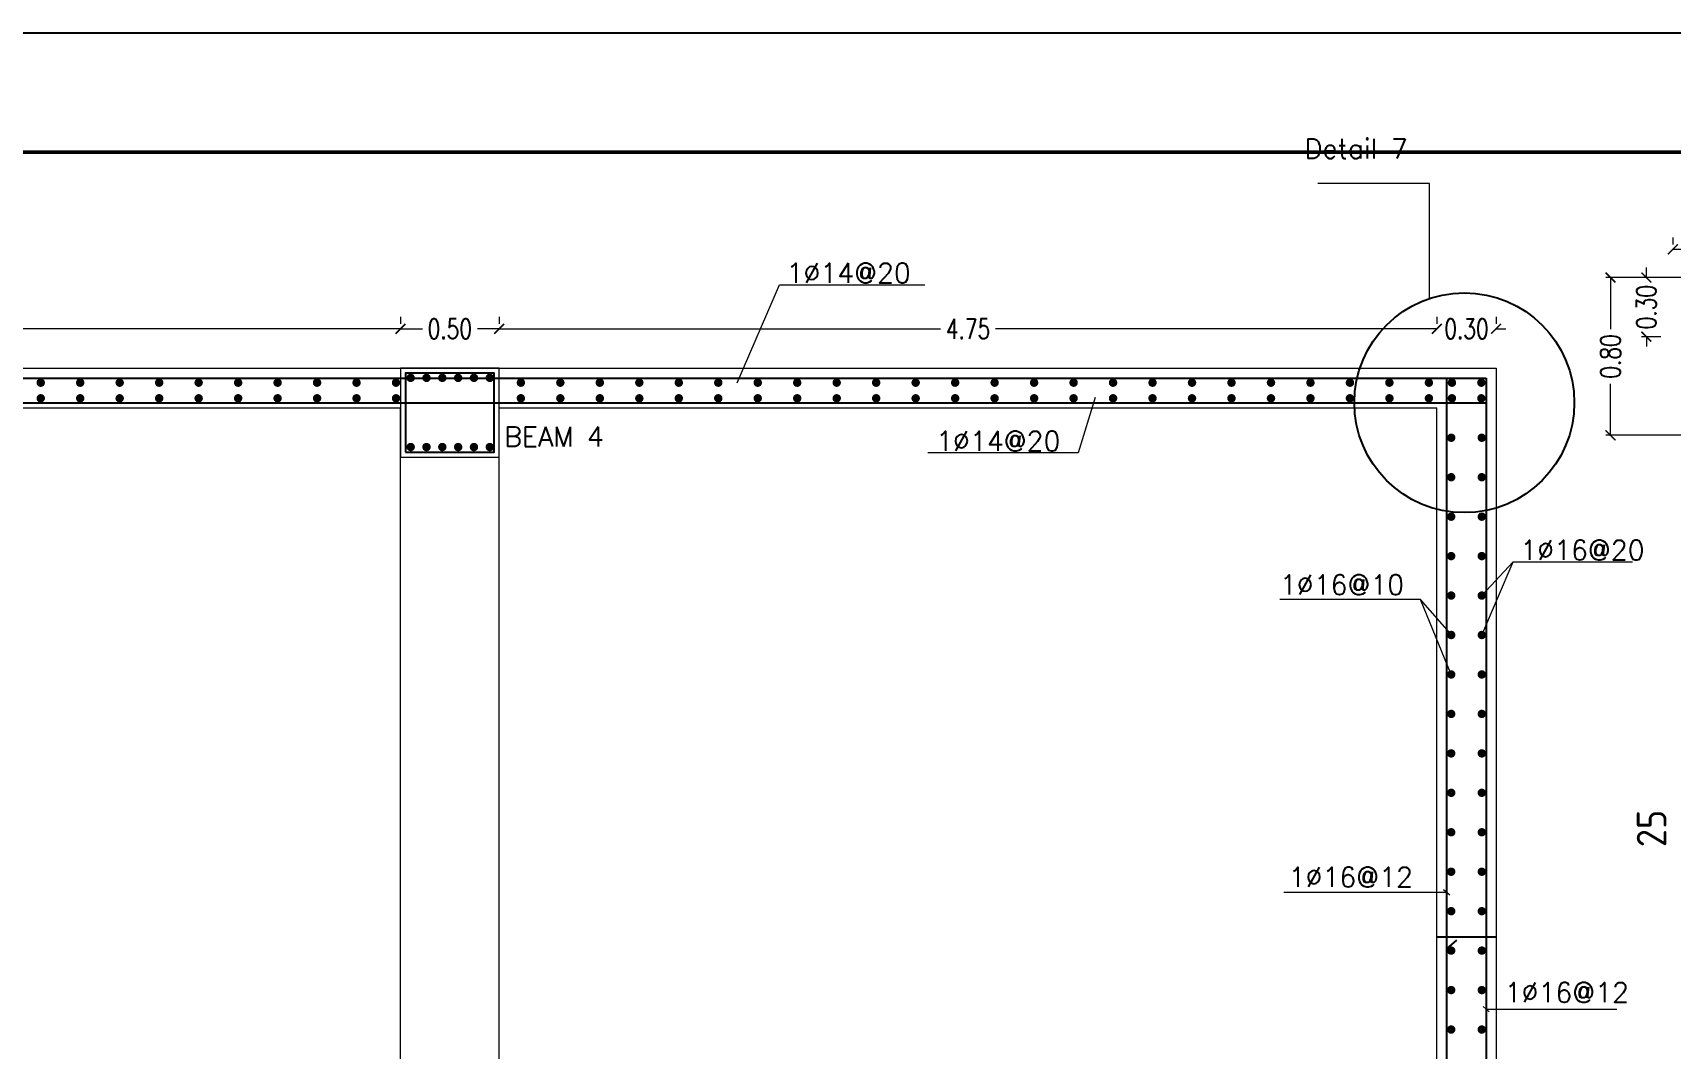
# Model space of a CAD drawing. Extents: x 166525 to 167198, y 178739 to 179747.
# Drawn here: x 167057.4 to 167074, y 179086.93 to 179097.23 of the extents above; entities that cross this region are included whole.
import ezdxf

# ---------------------------------------------------------------- set-up
doc = ezdxf.new("R2010")
doc.units = 0
doc.header["$MEASUREMENT"] = 0
doc.linetypes.add('AUSGEZOGEN', pattern=[0])
doc.layers.get('0').update_dxf_attribs({"linetype": 'CONTINUOUS'})
doc.layers.get('DEFPOINTS').update_dxf_attribs({"linetype": 'CONTINUOUS'})
doc.layers.add('BEAM', color=6, linetype='CONTINUOUS', lineweight=13)
doc.layers.add('LINE', color=8, linetype='CONTINUOUS', lineweight=9)
for name, color, linetype in [('BEAM-DIM', 4, 'CONTINUOUS'), ('COVER', 7, 'CONTINUOUS'), ('EBENE0', 7, 'AUSGEZOGEN'), ('FRAM-REIN', 2, 'CONTINUOUS'), ('MHATCH', 8, 'CONTINUOUS'), ('outdim', 42, 'CONTINUOUS')]:
    doc.layers.add(name, color=color, linetype=linetype)
doc.styles.add('DIM', font='simplex.shx', dxfattribs={"width": 0.75})
doc.styles.add('ISO8', font='iso8')
doc.styles.add('ROMANS', font='romans.shx')
doc.dimstyles.new('MUTASIM', dxfattribs={"dimscale": 0.9995, "dimtxt": 0.2, "dimasz": 0.1, "dimexe": 0.05, "dimexo": 0.12, "dimgap": 0.05, "dimtad": 0, "dimzin": 0, "dimdsep": 46, "dimtxsty": 'DIM', "dimblk": 'ARCHTICK', "dimcen": 0.09, "dimclrd": 35, "dimclre": 33, "dimclrt": 256, "dimazin": 0, "dimtfac": 1, "dimtofl": 0, "dimtmove": 1, "dimatfit": 3, "dimfxl": 0.18, "dimtolj": 1, "dimtzin": 0, "dimlwd": 13, "dimlwe": 9, "dimarcsym": 0})

# ---------------------------------------------------------------- blocks, each defined once
blk = doc.blocks.new('new block')
at = {"layer": 'FRAM-REIN', "const_width": 8.4}
blk.add_lwpolyline([(-3.4, 2.5, -1), (3.4, -2.5, -1)], format="xyb", close=True, dxfattribs=at)
blk = doc.blocks.new('_ARCHTICK')
at = {"color": 0, "linetype": 'ByBlock', "const_width": 0.15}
blk.add_lwpolyline([(-0.5, -0.5), (0.5, 0.5)], dxfattribs=at)
blk = doc.blocks.new('*D1857')
at = {"layer": 'BEAM', "color": 33, "lineweight": 9, "transparency": 16777216}
for p, q in [((167075.096, 179094.75), (167073.336, 179094.75)), ((167075.096, 179093.15), (167073.336, 179093.15))]:
    blk.add_line(p, q, dxfattribs=at)
at = {"layer": 'BEAM', "color": 35, "lineweight": 13, "transparency": 16777216}
for p, q in [((167073.385, 179094.75), (167073.385, 179094.228)), ((167073.385, 179093.15), (167073.385, 179093.672))]:
    blk.add_line(p, q, dxfattribs=at)
at = {"layer": 'DEFPOINTS', "color": 0, "transparency": 16777216}
for p in [(167073.385, 179094.75), (167075.216, 179094.75), (167075.216, 179093.15)]:
    blk.add_point(p, dxfattribs=at)
at = {"layer": 'BEAM', "color": 35, "lineweight": 13, "transparency": 16777216, "xscale": 0.09995000000000001, "yscale": 0.09995000000000001, "zscale": 0.09995000000000001}
for p, rotation in [((167073.385, 179094.75), 90), ((167073.385, 179093.15), 270)]:
    blk.add_blockref('_ARCHTICK', p, dxfattribs=dict(at, rotation=rotation))
at = {"layer": 'BEAM', "transparency": 16777216, "insert": (167073.385, 179093.95), "char_height": 0.1999, "attachment_point": 5, "rotation": 90, "style": 'DIM'}
blk.add_mtext('\\A1;0.80', dxfattribs=at)
blk = doc.blocks.new('*D1858')
at = {"layer": 'BEAM', "color": 35, "lineweight": 13, "transparency": 16777216}
for p, q in [((167073.748, 179094.75), (167073.748, 179094.85)), ((167073.748, 179094.15), (167073.748, 179094.05))]:
    blk.add_line(p, q, dxfattribs=at)
at = {"layer": 'BEAM', "color": 33, "lineweight": 9, "transparency": 16777216}
for p, q in [((167073.896, 179094.75), (167073.698, 179094.75)), ((167073.896, 179094.15), (167073.698, 179094.15))]:
    blk.add_line(p, q, dxfattribs=at)
at = {"layer": 'DEFPOINTS', "color": 0, "transparency": 16777216}
for p in [(167073.748, 179094.75), (167074.016, 179094.75), (167074.016, 179094.15)]:
    blk.add_point(p, dxfattribs=at)
at = {"layer": 'BEAM', "color": 35, "lineweight": 13, "transparency": 16777216, "xscale": 0.09995000000000001, "yscale": 0.09995000000000001, "zscale": 0.09995000000000001}
for p, rotation in [((167073.748, 179094.75), 270), ((167073.748, 179094.15), 90)]:
    blk.add_blockref('_ARCHTICK', p, dxfattribs=dict(at, rotation=rotation))
at = {"layer": 'BEAM', "transparency": 16777216, "insert": (167073.748, 179094.45), "char_height": 0.1999, "attachment_point": 5, "rotation": 90, "style": 'DIM'}
blk.add_mtext('\\A1;0.30', dxfattribs=at)
blk = doc.blocks.new('*D1666')
at = {"layer": 'BEAM', "color": 33, "lineweight": 9, "transparency": 16777216}
for p, q in [((167074.016, 179095.156), (167074.016, 179095.086)), ((167075.216, 179095.156), (167075.216, 179095.086))]:
    blk.add_line(p, q, dxfattribs=at)
at = {"layer": 'BEAM', "color": 35, "lineweight": 13, "transparency": 16777216}
for p, q in [((167074.016, 179095.036), (167074.338, 179095.036)), ((167075.216, 179095.036), (167074.894, 179095.036))]:
    blk.add_line(p, q, dxfattribs=at)
at = {"layer": 'DEFPOINTS', "color": 0, "transparency": 16777216}
for p in [(167074.016, 179095.036), (167074.016, 179095.036), (167075.216, 179095.036)]:
    blk.add_point(p, dxfattribs=at)
at = {"layer": 'BEAM', "color": 35, "lineweight": 13, "transparency": 16777216, "xscale": 0.09995000000000001, "yscale": 0.09995000000000001, "zscale": 0.09995000000000001, "rotation": 180}
blk.add_blockref('_ARCHTICK', (167074.016, 179095.036), dxfattribs=at)
at = {"layer": 'BEAM', "color": 35, "lineweight": 13, "transparency": 16777216, "xscale": 0.09995000000000001, "yscale": 0.09995000000000001, "zscale": 0.09995000000000001}
blk.add_blockref('_ARCHTICK', (167075.216, 179095.036), dxfattribs=at)
at = {"layer": 'BEAM', "transparency": 16777216, "insert": (167074.616, 179095.036), "char_height": 0.1999, "attachment_point": 5, "style": 'DIM'}
blk.add_mtext('\\A1;0.60', dxfattribs=at)
blk = doc.blocks.new('*D1676')
at = {"layer": 'BEAM', "color": 33, "lineweight": 9, "transparency": 16777216}
for p, q in [((167051.625, 179094.35), (167051.625, 179094.28)), ((167061.125, 179094.35), (167061.125, 179094.28))]:
    blk.add_line(p, q, dxfattribs=at)
at = {"layer": 'BEAM', "color": 35, "lineweight": 13, "transparency": 16777216}
for p, q in [((167051.625, 179094.23), (167056.097, 179094.23)), ((167061.125, 179094.23), (167056.654, 179094.23))]:
    blk.add_line(p, q, dxfattribs=at)
at = {"layer": 'DEFPOINTS', "color": 0, "transparency": 16777216}
for p in [(167051.625, 179094.23), (167061.125, 179094.23), (167061.125, 179094.23)]:
    blk.add_point(p, dxfattribs=at)
at = {"layer": 'BEAM', "color": 35, "lineweight": 13, "transparency": 16777216, "xscale": 0.09995000000000001, "yscale": 0.09995000000000001, "zscale": 0.09995000000000001, "rotation": 180}
blk.add_blockref('_ARCHTICK', (167051.625, 179094.23), dxfattribs=at)
at = {"layer": 'BEAM', "color": 35, "lineweight": 13, "transparency": 16777216, "xscale": 0.09995000000000001, "yscale": 0.09995000000000001, "zscale": 0.09995000000000001}
blk.add_blockref('_ARCHTICK', (167061.125, 179094.23), dxfattribs=at)
at = {"layer": 'BEAM', "transparency": 16777216, "insert": (167056.375, 179094.23), "char_height": 0.1999, "attachment_point": 5, "style": 'DIM'}
blk.add_mtext('\\A1;4.75', dxfattribs=at)
blk = doc.blocks.new('*D1677')
at = {"layer": 'BEAM', "color": 33, "lineweight": 9, "transparency": 16777216}
for p, q in [((167061.125, 179094.35), (167061.125, 179094.28)), ((167062.125, 179094.35), (167062.125, 179094.28))]:
    blk.add_line(p, q, dxfattribs=at)
at = {"layer": 'BEAM', "color": 35, "lineweight": 13, "transparency": 16777216}
for p, q in [((167061.125, 179094.23), (167061.347, 179094.23)), ((167062.125, 179094.23), (167061.904, 179094.23))]:
    blk.add_line(p, q, dxfattribs=at)
at = {"layer": 'DEFPOINTS', "color": 0, "transparency": 16777216}
for p in [(167061.125, 179094.23), (167062.125, 179094.23), (167062.125, 179094.23)]:
    blk.add_point(p, dxfattribs=at)
at = {"layer": 'BEAM', "color": 35, "lineweight": 13, "transparency": 16777216, "xscale": 0.09995000000000001, "yscale": 0.09995000000000001, "zscale": 0.09995000000000001, "rotation": 180}
blk.add_blockref('_ARCHTICK', (167061.125, 179094.23), dxfattribs=at)
at = {"layer": 'BEAM', "color": 35, "lineweight": 13, "transparency": 16777216, "xscale": 0.09995000000000001, "yscale": 0.09995000000000001, "zscale": 0.09995000000000001}
blk.add_blockref('_ARCHTICK', (167062.125, 179094.23), dxfattribs=at)
at = {"layer": 'BEAM', "transparency": 16777216, "insert": (167061.625, 179094.23), "char_height": 0.1999, "attachment_point": 5, "style": 'DIM'}
blk.add_mtext('\\A1;0.50', dxfattribs=at)
blk = doc.blocks.new('*D1678')
at = {"layer": 'BEAM', "color": 33, "lineweight": 9, "transparency": 16777216}
for p, q in [((167062.125, 179094.35), (167062.125, 179094.28)), ((167071.625, 179094.35), (167071.625, 179094.28))]:
    blk.add_line(p, q, dxfattribs=at)
at = {"layer": 'BEAM', "color": 35, "lineweight": 13, "transparency": 16777216}
for p, q in [((167062.125, 179094.23), (167066.597, 179094.23)), ((167071.625, 179094.23), (167067.154, 179094.23))]:
    blk.add_line(p, q, dxfattribs=at)
at = {"layer": 'DEFPOINTS', "color": 0, "transparency": 16777216}
for p in [(167062.125, 179094.23), (167071.625, 179094.23), (167071.625, 179094.23)]:
    blk.add_point(p, dxfattribs=at)
at = {"layer": 'BEAM', "color": 35, "lineweight": 13, "transparency": 16777216, "xscale": 0.09995000000000001, "yscale": 0.09995000000000001, "zscale": 0.09995000000000001, "rotation": 180}
blk.add_blockref('_ARCHTICK', (167062.125, 179094.23), dxfattribs=at)
at = {"layer": 'BEAM', "color": 35, "lineweight": 13, "transparency": 16777216, "xscale": 0.09995000000000001, "yscale": 0.09995000000000001, "zscale": 0.09995000000000001}
blk.add_blockref('_ARCHTICK', (167071.625, 179094.23), dxfattribs=at)
at = {"layer": 'BEAM', "transparency": 16777216, "insert": (167066.875, 179094.23), "char_height": 0.1999, "attachment_point": 5, "style": 'DIM'}
blk.add_mtext('\\A1;4.75', dxfattribs=at)
blk = doc.blocks.new('*D1679')
at = {"layer": 'BEAM', "color": 33, "lineweight": 9, "transparency": 16777216}
for p, q in [((167071.625, 179094.35), (167071.625, 179094.28)), ((167072.225, 179094.35), (167072.225, 179094.28))]:
    blk.add_line(p, q, dxfattribs=at)
at = {"layer": 'BEAM', "color": 35, "lineweight": 13, "transparency": 16777216}
for p, q in [((167071.625, 179094.23), (167071.525, 179094.23)), ((167072.225, 179094.23), (167072.325, 179094.23))]:
    blk.add_line(p, q, dxfattribs=at)
at = {"layer": 'DEFPOINTS', "color": 0, "transparency": 16777216}
for p in [(167071.625, 179094.23), (167072.225, 179094.23), (167072.225, 179094.23)]:
    blk.add_point(p, dxfattribs=at)
at = {"layer": 'BEAM', "color": 35, "lineweight": 13, "transparency": 16777216, "xscale": 0.09995000000000001, "yscale": 0.09995000000000001, "zscale": 0.09995000000000001}
blk.add_blockref('_ARCHTICK', (167071.625, 179094.23), dxfattribs=at)
at = {"layer": 'BEAM', "color": 35, "lineweight": 13, "transparency": 16777216, "xscale": 0.09995000000000001, "yscale": 0.09995000000000001, "zscale": 0.09995000000000001, "rotation": 180}
blk.add_blockref('_ARCHTICK', (167072.225, 179094.23), dxfattribs=at)
at = {"layer": 'BEAM', "transparency": 16777216, "insert": (167071.925, 179094.23), "char_height": 0.1999, "attachment_point": 5, "style": 'DIM'}
blk.add_mtext('\\A1;0.30', dxfattribs=at)

msp = doc.modelspace()

# ---------------------------------------------------------------- linework, layer by layer
at = {"layer": 'BEAM'}
for p, q in [((167051.02511, 179093.83021), (167072.22511, 179093.83021)), ((167072.22511, 179093.83021), (167072.22511, 179081.31021)), ((167051.62511, 179093.43021), (167061.12511, 179093.43021)), ((167061.12511, 179081.91021), (167061.12511, 179093.43021)), ((167062.12511, 179093.43021), (167071.62511, 179093.43021)), ((167062.12511, 179081.91021), (167062.12511, 179093.43021)), ((167071.62511, 179084.31021), (167071.62511, 179093.43021))]:
    msp.add_line(p, q, dxfattribs=at)
msp.add_lwpolyline([(167061.12511, 179092.93021), (167062.12511, 179092.93021), (167062.12511, 179093.83021), (167061.12511, 179093.83021)], close=True, dxfattribs=at)
at = {"layer": 'COVER', "flags": 128}
msp.add_lwpolyline([(167045.49826, 179097.23183), (167105.41951, 179097.23183), (167105.41951, 179054.90933), (167045.49826, 179054.90933)], close=True, dxfattribs=at)
at = {"layer": 'FRAM-REIN', "lineweight": 25}
for p, q in [((167051.12511, 179093.73021), (167072.12511, 179093.73021)), ((167071.72511, 179081.39965), (167071.72511, 179093.73021)), ((167072.12511, 179093.73021), (167072.12511, 179081.39965)), ((167051.12511, 179093.48021), (167072.12511, 179093.48021)), ((167071.82402, 179088.03313), (167071.72511, 179087.94765))]:
    msp.add_line(p, q, dxfattribs=at)
msp.add_lwpolyline([(167061.17511, 179092.98021), (167062.07511, 179092.98021), (167062.07511, 179093.78021), (167061.17511, 179093.78021)], close=True, dxfattribs=at)
at = {"layer": 'LINE', "linetype": 'Continuous'}
for p, q in [((167071.55088, 179095.70414), (167070.41846, 179095.70414)), ((167071.55088, 179094.53688), (167071.55088, 179095.70414)), ((167064.53689, 179093.68385), (167064.96464, 179094.67688)), ((167064.96464, 179094.67688), (167066.43691, 179094.67688)), ((167068.16338, 179093.53405), (167067.99244, 179092.97242)), ((167067.99244, 179092.97242), (167066.46893, 179092.97242)), ((167072.0807, 179091.52541), (167072.39905, 179091.86724)), ((167072.0807, 179091.12541), (167072.39905, 179091.86724)), ((167072.39905, 179091.86724), (167073.60656, 179091.86724)), ((167071.45828, 179091.48667), (167070.03512, 179091.48667)), ((167071.77663, 179091.12541), (167071.45828, 179091.48667)), ((167071.77066, 179090.72541), (167071.45828, 179091.48667)), ((167070.0751, 179088.51758), (167071.72511, 179088.51758)), ((167071.69418, 179088.54497), (167071.75603, 179088.49019)), ((167072.09418, 179087.35812), (167072.15603, 179087.30333)), ((167072.12511, 179087.33072), (167073.44887, 179087.33072))]:
    msp.add_line(p, q, dxfattribs=at)
at = {"layer": 'MHATCH', "const_width": 0.03562, "flags": 128}
msp.add_lwpolyline([(167047.06576, 179096.02058), (167103.85201, 179096.02058), (167103.85201, 179056.12058), (167047.06576, 179056.12058)], close=True, dxfattribs=at)
at = {"layer": 'MHATCH'}
msp.add_lwpolyline([(167047.42201, 179096.02058), (167103.85201, 179096.02058), (167103.85201, 179056.12058)], dxfattribs=at)
at = {"layer": 'outdim'}
msp.add_line((167071.62511, 179088.06597), (167072.22511, 179088.06597), dxfattribs=at)
msp.add_circle((167071.90384, 179093.48021), 1.11406, dxfattribs=at)

# ---------------------------------------------------------------- block references
at = {"layer": 'BEAM', "xscale": -0.005062500007562916, "yscale": 0.005062499985797331, "zscale": 0.005062500829808414, "rotation": 167.0997860701086}
for p in [(167057.47999, 179093.68385), (167057.87999, 179093.68385), (167058.27999, 179093.68385), (167058.67999, 179093.68385), (167059.07999, 179093.68385), (167059.47999, 179093.68385), (167059.87999, 179093.68385), (167060.27999, 179093.68385), (167060.67999, 179093.68385), (167061.07999, 179093.68385), (167061.22827, 179093.7326), (167061.38857, 179093.7326), (167061.54887, 179093.7326), (167061.70917, 179093.7326), (167061.86947, 179093.7326), (167062.02979, 179093.7326), (167062.34478, 179093.68385), (167062.74478, 179093.68385), (167063.14478, 179093.68385), (167063.54478, 179093.68385), (167063.94478, 179093.68385), (167064.34478, 179093.68385), (167064.74478, 179093.68385), (167065.14478, 179093.68385), (167065.54478, 179093.68385), (167065.94478, 179093.68385), (167066.34478, 179093.68385), (167066.74478, 179093.68385), (167067.14478, 179093.68385), (167067.54478, 179093.68385), (167067.94478, 179093.68385), (167068.34478, 179093.68385), (167068.74478, 179093.68385), (167069.14478, 179093.68385), (167069.54478, 179093.68385), (167069.94478, 179093.68385), (167070.34478, 179093.68385), (167070.74478, 179093.68385), (167071.14478, 179093.68385), (167071.54478, 179093.68385), (167071.77791, 179093.68385), (167072.07638, 179093.68385), (167057.47999, 179093.52541), (167057.87999, 179093.52541), (167058.27999, 179093.52541), (167058.67999, 179093.52541), (167059.07999, 179093.52541), (167059.47999, 179093.52541), (167059.87999, 179093.52541), (167060.27999, 179093.52541), (167060.67999, 179093.52541), (167061.07999, 179093.52541), (167062.34478, 179093.52541), (167062.74478, 179093.52541), (167063.14478, 179093.52541), (167063.54478, 179093.52541), (167063.94478, 179093.52541), (167064.34478, 179093.52541), (167064.74478, 179093.52541), (167065.14478, 179093.52541), (167065.54478, 179093.52541), (167065.94478, 179093.52541), (167066.34478, 179093.52541), (167066.74478, 179093.52541), (167067.14478, 179093.52541), (167067.54478, 179093.52541), (167067.94478, 179093.52541), (167068.34478, 179093.52541), (167068.74478, 179093.52541), (167069.14478, 179093.52541), (167069.54478, 179093.52541), (167069.94478, 179093.52541), (167070.34478, 179093.52541), (167070.74478, 179093.52541), (167071.14478, 179093.52541), (167071.54478, 179093.52541), (167071.77791, 179093.52541), (167072.07638, 179093.52541), (167071.77066, 179093.12541), (167072.0807, 179093.12541), (167061.22827, 179093.03119), (167061.38857, 179093.03119), (167061.54887, 179093.03119), (167061.70917, 179093.03119), (167061.86947, 179093.03119), (167062.02979, 179093.03119), (167071.77066, 179092.72541), (167072.0807, 179092.72541), (167071.77066, 179092.32541), (167072.0807, 179092.32541), (167071.77066, 179091.92541), (167072.0807, 179091.92541), (167071.77066, 179091.52541), (167072.0807, 179091.52541), (167071.77066, 179091.12541), (167072.0807, 179091.12541), (167071.77066, 179090.72541), (167072.0807, 179090.72541), (167071.77066, 179090.32541), (167072.0807, 179090.32541), (167071.77066, 179089.92541), (167072.0807, 179089.92541), (167071.77066, 179089.52541), (167072.0807, 179089.52541), (167071.77066, 179089.12541), (167072.0807, 179089.12541), (167071.77066, 179088.72541), (167072.0807, 179088.72541), (167071.77066, 179088.32541), (167072.0807, 179088.32541), (167071.77066, 179087.92541), (167072.0807, 179087.92541), (167071.77066, 179087.52541), (167072.0807, 179087.52541), (167071.77066, 179087.12541), (167072.0807, 179087.12541)]:
    msp.add_blockref('new block', p, dxfattribs=at)

# ---------------------------------------------------------------- texts
at = {"layer": 'BEAM-DIM', "style": 'ROMANS'}
for s, p in [('1%%C14@20', (167065.03601, 179094.69586)), ('BEAM 4', (167062.17559, 179093.03728)), ('1%%C14@20', (167066.55157, 179092.9914)), ('1%%C16@20', (167072.47042, 179091.88622)), ('1%%C16@10', (167070.03413, 179091.53502)), ('1%%C16@12', (167070.12295, 179088.57063)), ('1%%C16@12', (167072.31219, 179087.40143))]:
    msp.add_text(s, height=0.2, dxfattribs=at).set_placement(p)
at = {"layer": 'BEAM-DIM', "insert": (167071.33047, 179096.15669), "char_height": 0.2, "width": 1.4389473, "attachment_point": 3, "style": 'ROMANS'}
msp.add_mtext('Detail 7', dxfattribs=at)
at = {"layer": 'EBENE0', "color": 2, "style": 'ISO8'}
msp.add_text('25', height=0.3, rotation=90, dxfattribs=at).set_placement((167073.95102, 179088.97417))

# ---------------------------------------------------------------- dimensions: what is measured, and where the dimension line sits
at = {"layer": 'BEAM'}
for base, p1, p2, text, picture, middle in [((167074.01602, 179095.03639), (167075.21602, 179095.03639), (167074.01602, 179095.03639), '0.60', '*D1666', (167074.61602, 179095.03639)), ((167061.12511, 179094.23032), (167051.62511, 179094.23032), (167061.12511, 179094.23032), '4.75', '*D1676', (167056.37511, 179094.23032)), ((167062.12511, 179094.23032), (167061.12511, 179094.23032), (167062.12511, 179094.23032), '0.50', '*D1677', (167061.62511, 179094.23032)), ((167071.62511, 179094.23032), (167062.12511, 179094.23032), (167071.62511, 179094.23032), '4.75', '*D1678', (167066.87511, 179094.23032)), ((167072.22511, 179094.23032), (167071.62511, 179094.23032), (167072.22511, 179094.23032), '0.30', '*D1679', (167071.92511, 179094.23032))]:
    dim = msp.add_linear_dim(base=base, p1=p1, p2=p2, text=text, dimstyle='MUTASIM', override={"dimlfac": 50}, dxfattribs=at)
    dim.commit()
    dim.dimension.update_dxf_attribs({"geometry": picture, "text_midpoint": middle})
for base, p1, p2, text, picture, middle in [((167073.3855, 179094.74999), (167075.21602, 179093.14999), (167075.21602, 179094.74999), '0.80', '*D1857', (167073.3855, 179093.94999)), ((167073.74763, 179094.74999), (167074.01602, 179094.14999), (167074.01602, 179094.74999), '0.30', '*D1858', (167073.74763, 179094.44999))]:
    dim = msp.add_linear_dim(base=base, p1=p1, p2=p2, angle=90, text=text, dimstyle='MUTASIM', override={"dimlfac": 50}, dxfattribs=at)
    dim.commit()
    dim.dimension.update_dxf_attribs({"geometry": picture, "text_midpoint": middle})

doc.saveas('drawing.dxf')
